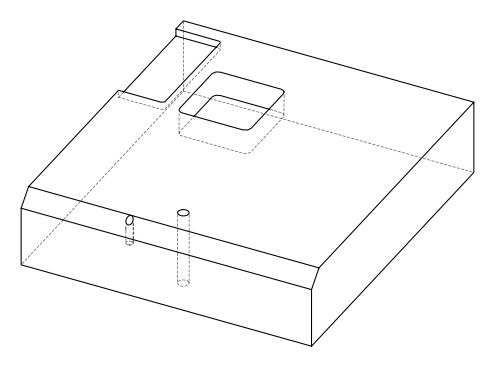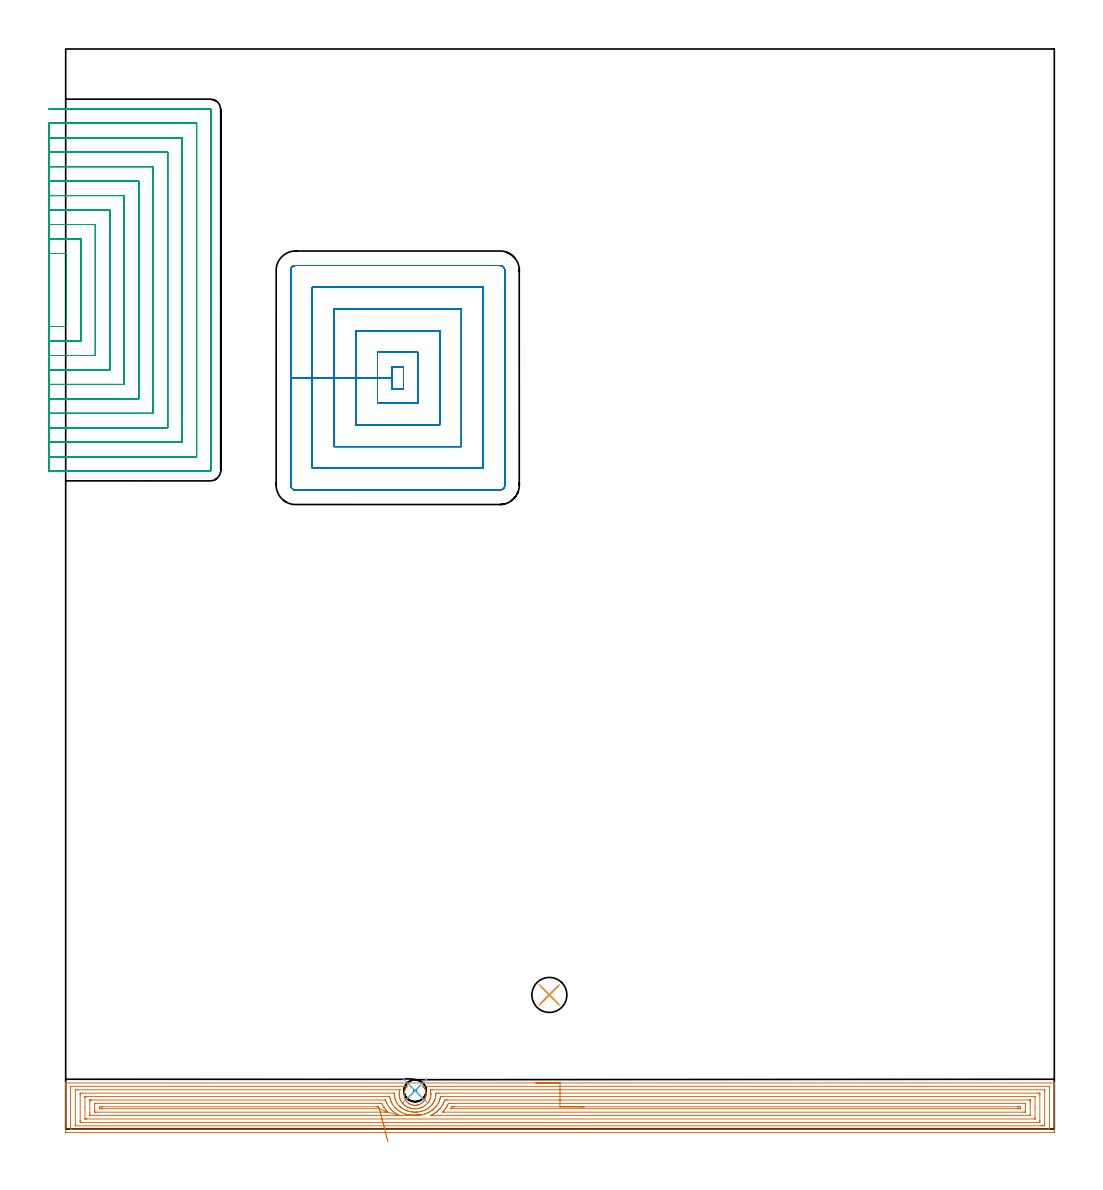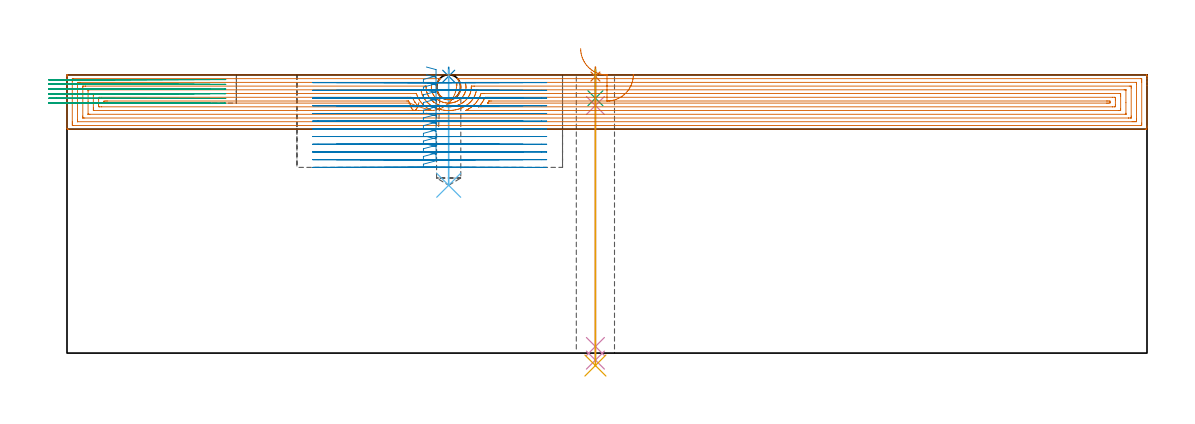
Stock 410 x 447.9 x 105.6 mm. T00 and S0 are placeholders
(PLAN: 9 operations, 7 tool changes, 101.1 min)
(1 SPOT_DRILL | STEP1HOLE | NXT0321_9005460120000 | 0.03 min | 2 mm3)
(2 SPOT_DRILL_1 | STEP1POCKET | NXT0321_9005460120000 | 0.03 min | 2 mm3)
(3 DRILL_BLIND_HOLE_INTO_CENTER | STEP1HOLE | NXT0301_030 | 0.05 min | 216 mm3)
(4 GUN_DRILL_THROUGH_HOLE | STEP1HOLE | UGT0307_001 | 0.5 min | 1878 mm3)
(5 SPADE_DRILL_TO_ENLARGE_THROUGH_HOLE | STEP1HOLE | UGT0306_005 | 0.45 min | 15291 mm3)
(6 DRILL_BLIND_HOLE_INTO_CENTER_1 | STEP1POCKET | UGT0301_207 | 0.18 min | 2642 mm3)
(7 AREA_MILL | FG_CHAMFER_SURFACE | UGT0205_001 | 26.47 min | 86685 mm3)
(8 MILL_RECTANGULAR_POCKET | POCKET_RECTANGULAR_STRAIGHT | NXT0201_011 | Follow Part, ap 3, ae 75% | 29.14 min | 370009 mm3)
(9 MILL_SLOT | SLOT_PARTIAL_RECTANGULAR | UGT0201_126 | Follow Part, ap 2, ae 75% | 44.28 min | 108827 mm3)
(TOOL NXT0321_9005460120000 | NC Spot Drill, 142deg, 12mm, Carbide, Uncoated | D12 PA142 FL30 Z2)
(TOOL NXT0301_030 | Carbide Drill 5.9mm [860.1-0590-018A1-MM 2214] | D5.9 PA140 FL28 Z2)
(TOOL UGT0307_001 | Gun Drill 5 mm | D5 PA130 FL24 Z1)
(TOOL UGT0306_005 | Spade Drill 14.5mm | D14.5 PA132 FL10 Z2)
(TOOL UGT0301_207 | Twist Drill 9.2 mm | D9.2 PA118 FL80 Z2)
(TOOL UGT0205_001 | Chamfer Mill 20 x 3 x 45 deg. | D20 FL50 Z2)
(TOOL NXT0201_011 | ENDMILL 12mm [2P460-1200-NA 1630] | D12 FL38 Z6)
(TOOL UGT0201_126 | Carbide End Mill 8.0 | D8 FL15 Z4)
(OP 1 SPOT_DRILL)
G17 G21 G94 G90
T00 M6
G54
G17 G0 G90 X200.6 Y55.6 S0 M3
G43 Z115.6 H0
G94 G81 G98 Z104.976 F250. R108.6
G80
M5
M2
(OP 2 SPOT_DRILL_1)
G17 G21 G94 G90
T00 M6
G54
G17 G0 G90 X144.9 Y15.9 S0 M3
G43 Z115.6 H0
G94 G81 G98 Z105.104 F250. R108.5
G80
M5
M2
(OP 3 DRILL_BLIND_HOLE_INTO_CENTER)
G17 G21 G94 G90
T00 M6
G54
G17 G0 G90 X200.6 Y55.6 S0 M3
G43 Z115.6 H1
G94 G81 G98 Z96.75 F250. R107.6
G80
M5
M2
(OP 4 GUN_DRILL_THROUGH_HOLE)
G17 G21 G94 G90
T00 M6
G54
G17 G0 G90 X200.6 Y55.6 M8
G43 Z115.6 H0
Z105.272
S716 M3
G94 G1 Z93.994 F125. M26
G4 X.084
Z2.5 F250.
G4 X.084
Z-2.666 F125.
G4 X.084
M5
M9
G0 Z105.272
Z115.6
M2
(OP 5 SPADE_DRILL_TO_ENLARGE_THROUGH_HOLE)
G17 G21 G94 G90
T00 M6
G54
G17 G0 G90 X200.6 Y55.6 S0 M3
G43 Z115.6 H0
G94 G73 G98 Z-4.728 F250. Q13.791 R107.6
G80
M5
M2
(OP 6 DRILL_BLIND_HOLE_INTO_CENTER_1)
G17 G21 G94 G90
T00 M6
G54
G17 G0 G90 X144.9 Y15.9 S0 M3
G43 Z115.6 H0
G94 G81 G98 Z63.7 F250. R107.5
G80
M5
M2
(OP 7 AREA_MILL)
G17 G21 G94 G90
T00 M6
G54
G17 G0 G90 X194.999 Y19.097 S1061 M3
G43 Z115.6 H0
Z115.597
G94 G1 X195.037 Z114.726 F250.
X195.151 Z113.861
X195.34 Z113.009
X195.602 Z112.177
X195.936 Z111.371
X196.339 Z110.597
X196.808 Z109.861
X197.339 Z109.169
X197.928 Z108.526
X198.571 Z107.937
X199.264 Z107.406
X199.999 Z106.937
X200.773 Z106.534
X201.579 Z106.2
X202.411 Z105.938
X203.263 Z105.749
X204.128 Z105.635
X204.999 Z105.597
X409.815 Y19.1 Z105.6
X409.99 Y19.097 Z105.588
X409.993 Y19.063 Z105.554
X410. Y18.655 Z105.155
Y18.411 Z104.911
Y17.676 Z104.171
Y16.42 Z102.917
Y15.013 Z101.509
Y-0.336 Z86.162
X409.996 Y-0.963 Z85.535
X409.992 Y-1.492 Z85.006
X409.903 Y-1.495 Z85.003
X409.367 Y-1.5 Z85.
X0.633
X0.276 Y-1.496 Z85.002
X0.01 Y-1.492 Z85.006
X0. Y-1.223 Z85.275
Y15.273 Z101.768
Y17.676 Z104.171
Y18.411 Z104.911
Y18.655 Z105.155
Y19.065 Z105.556
X0.01 Y19.085 Z105.576
X0.091 Y19.092 Z105.587
X0.136 Y19.096 Z105.593
X0.183 Y19.094 Z105.594
X204.999 Y19.097 Z105.597
Y17.683 Z104.183
X407.579 Y17.685 Z104.185
X407.99 Y17.676 Z104.176
X407.998 Y17.259 Z103.759
X408. Y16.788 Z103.288
Y16.37 Z102.87
Y0.812 Z87.312
X407.998 Y0.396 Z86.896
X407.99 Y-0.076 Z86.424
X407.589 Y-0.086 Z86.414
X407.579
X2.421
X2.01 Y-0.076 Z86.424
X2.002 Y0.341 Z86.841
X2. Y0.812 Z87.312
Y1.23 Z87.73
Y16.788 Z103.288
X2.002 Y17.204 Z103.704
X2.01 Y17.676 Z104.176
X2.417 Y17.68 Z104.18
X141.076 Y17.682 Z104.182
X141.681 Y17.676 Z104.176
X141.682
X141.674 Y17.666 Z104.166
X141.399 Y17.368 Z103.868
X141.081 Y16.958 Z103.458
X140.811 Y16.485 Z102.985
X140.618 Y16.048 Z102.548
X140.47 Y15.601 Z102.101
X140.376 Y15.161 Z101.661
X140.322 Y14.718 Z101.218
X140.314 Y14.276 Z100.776
X140.346 Y13.834 Z100.334
X140.425 Y13.39 Z99.89
X140.545 Y12.951 Z99.451
X140.723 Y12.503 Z99.003
X140.944 Y12.067 Z98.567
X141.081 Y11.839 Z98.339
X141.34 Y11.504 Z98.004
X141.619 Y11.184 Z97.684
X141.792 Y11.016 Z97.516
X141.975 Y10.857 Z97.357
X142.386 Y10.561 Z97.061
X142.818 Y10.3 Z96.8
X142.869 Y10.273 Z96.773
X143.005 Y10.213 Z96.713
X143.087 Y10.177 Z96.677
X143.266 Y10.11 Z96.608
X143.31 Y10.093 Z96.591
X143.763 Y9.955 Z96.452
X144.208 Y9.863 Z96.362
X144.227 Y9.861 Z96.36
X144.629 Y9.822 Z96.313
X144.657 Y9.819 Z96.311
X144.704 Y9.818 Z96.312
X144.857 Y9.819 Z96.305
X144.887
X144.925
X145.016 Y9.816 Z96.312
X145.104 Y9.815 Z96.313
X145.523 Y9.856 Z96.35
X145.551 Y9.858 Z96.353
X145.838 Y9.915 Z96.41
X145.904 Y9.929 Z96.422
X146.001 Y9.946 Z96.443
X146.445 Y10.077 Z96.574
X146.716 Y10.18 Z96.68
X146.784 Y10.211 Z96.711
X146.977 Y10.3 Z96.8
X147.339 Y10.506 Z97.006
X147.563 Y10.657 Z97.157
X147.778 Y10.824 Z97.324
X148.184 Y11.184 Z97.684
X148.233 Y11.233 Z97.733
X148.564 Y11.638 Z98.138
X148.855 Y12.067 Z98.567
X148.999 Y12.325 Z98.825
X149.127 Y12.59 Z99.09
X149.255 Y12.951 Z99.451
X149.375 Y13.39 Z99.89
X149.454 Y13.834 Z100.334
X149.486 Y14.276 Z100.776
X149.479 Y14.718 Z101.218
X149.424 Y15.161 Z101.661
X149.331 Y15.601 Z102.101
X149.239 Y15.908 Z102.408
X149.127 Y16.211 Z102.711
X148.99 Y16.485 Z102.985
X148.723 Y16.939 Z103.439
X148.404 Y17.368 Z103.868
X148.233 Y17.564 Z104.064
X148.206 Y17.588 Z104.088
X148.113 Y17.676 Z104.176
X148.114 Y17.677 Z104.177
X148.197 Y17.682 Z104.182
X204.999 Y17.683 Z104.183
Y16.269 Z102.769
X405.915 Y16.271 Z102.771
X405.96 Y16.27 Z102.77
X405.984 Y16.268 Z102.768
X405.99 Y16.266 Z102.766
X405.992 Y16.247 Z102.747
X405.997 Y16.109 Z102.609
X405.999 Y15.9 Z102.4
X406. Y15.692 Z102.192
Y2.379 Z88.879
X405.995 Y1.7 Z88.2
X405.991 Y1.5 Z88.
X405.968 Y1.335 Z87.835
X405.79 Y1.333 Z87.833
X405.268 Y1.33 Z87.83
X404.896 Y1.329 Z87.829
X404.375 Y1.328 Z87.828
X4.085 Y1.329 Z87.829
X4.04 Y1.33 Z87.83
X4.016 Y1.332 Z87.832
X4.01 Y1.334 Z87.834
X4.008 Y1.353 Z87.853
X4.003 Y1.491 Z87.991
X4. Y1.7 Z88.2
Y1.908 Z88.408
Y16.108 Z102.608
X4.003 Y16.178 Z102.678
X4.008 Y16.233 Z102.733
X4.012 Y16.26 Z102.76
X4.027 Y16.261 Z102.761
X4.21 Y16.263 Z102.763
X4.736 Y16.266 Z102.766
X5.104
X138.492 Y16.267 Z102.767
X138.59 Y16.265 Z102.765
X138.619 Y16.262 Z102.762
X138.624 Y16.261 Z102.761
X138.616 Y16.226 Z102.726
X138.587 Y16.118 Z102.618
X138.524 Y15.9 Z102.4
X138.492 Y15.777 Z102.277
X138.368 Y15.158 Z101.658
X138.353 Y15.028 Z101.528
X138.351 Y15.013 Z101.513
X138.329 Y14.593 Z101.093
X138.322 Y14.172 Z100.672
X138.324 Y14.125 Z100.625
X138.368 Y13.624 Z100.124
X138.439 Y13.238 Z99.738
X138.457 Y13.15 Z99.65
X138.589 Y12.691 Z99.191
X138.717 Y12.35 Z98.85
X138.799 Y12.143 Z98.643
X138.992 Y11.731 Z98.231
X139.145 Y11.463 Z97.963
X139.263 Y11.265 Z97.765
X139.563 Y10.868 Z97.368
X139.812 Y10.575 Z97.075
X139.975 Y10.391 Z96.891
X140.157 Y10.212 Z96.712
X140.438 Y9.963 Z96.463
X140.81 Y9.688 Z96.188
X141.051 Y9.517 Z96.017
X141.503 Y9.24 Z95.74
X141.946 Y9.022 Z95.522
X142.518 Y8.8 Z95.3
X142.84 Y8.699 Z95.199
X142.983 Y8.658 Z95.158
X143.734 Y8.496 Z94.996
X144.085 Y8.452 Z94.952
X144.629 Y8.408 Z94.908
X145.025 Y8.407 Z94.907
X145.274 Y8.412 Z94.912
X145.523 Y8.434 Z94.934
X145.861 Y8.465 Z94.965
X146.418 Y8.566 Z95.066
X146.614 Y8.606 Z95.106
X147.309 Y8.8 Z95.3
X147.312 Y8.801 Z95.301
X147.682 Y8.95 Z95.45
X147.94 Y9.064 Z95.564
X148.206 Y9.193 Z95.693
X148.523 Y9.374 Z95.874
X149.007 Y9.688 Z96.188
X149.101 Y9.756 Z96.256
X149.485 Y10.069 Z96.569
X149.995 Y10.565 Z97.065
X150.004 Y10.575 Z97.075
X150.388 Y11.073 Z97.573
X150.652 Y11.463 Z97.963
X150.741 Y11.61 Z98.11
X150.89 Y11.871 Z98.371
X151.04 Y12.201 Z98.701
X151.093 Y12.35 Z98.85
X151.26 Y12.87 Z99.37
X151.354 Y13.238 Z99.738
X151.418 Y13.601 Z100.101
X151.468 Y14.125 Z100.625
X151.476 Y14.431 Z100.931
X151.469 Y14.72 Z101.22
X151.44 Y15.013 Z101.513
X151.385 Y15.409 Z101.909
X151.276 Y15.9 Z102.4
X151.209 Y16.192 Z102.692
X151.202 Y16.261 Z102.761
X151.29 Y16.264 Z102.764
X151.415 Y16.266 Z102.766
X151.784 Y16.268 Z102.768
X152.308
X204.999 Y16.269 Z102.769
Y14.855 Z101.355
X403.264 Y14.857 Z101.357
X403.89 Y14.852 Z101.352
X403.958 Y14.85 Z101.35
X403.99 Y14.841 Z101.341
X403.992 Y14.79 Z101.29
X403.996 Y14.569 Z101.069
X404. Y14.127 Z100.627
Y3.476 Z89.976
X403.996 Y3.032 Z89.532
X403.992 Y2.81 Z89.31
X403.99 Y2.76 Z89.26
X403.948 Y2.75 Z89.25
X403.84 Y2.747 Z89.247
X403.107 Y2.743 Z89.243
X402.95
X6.736
X6.109 Y2.748 Z89.248
X6.041 Y2.75 Z89.25
X6.01 Y2.759 Z89.259
X6.008 Y2.81 Z89.31
X6.004 Y3.031 Z89.531
X6. Y3.474 Z89.974
Y14.124 Z100.624
X6.004 Y14.569 Z101.069
X6.008 Y14.79 Z101.29
X6.01 Y14.839 Z101.339
X6.058 Y14.845 Z101.345
X6.165 Y14.848 Z101.348
X6.893 Y14.851 Z101.351
X7.056 Y14.852 Z101.352
X135.846 Y14.853 Z101.353
X136.112 Y14.852 Z101.352
X136.245 Y14.849 Z101.349
X136.309 Y14.847 Z101.347
X136.325 Y14.84 Z101.34
X136.326 Y14.817 Z101.317
X136.325 Y14.378 Z100.878
X136.33 Y14.125 Z100.625
X136.397 Y13.419 Z99.919
X136.431 Y13.238 Z99.738
X136.579 Y12.559 Z99.059
X136.644 Y12.35 Z98.85
X136.674 Y12.256 Z98.756
X136.87 Y11.769 Z98.269
X137.015 Y11.463 Z97.963
X137.171 Y11.155 Z97.655
X137.474 Y10.621 Z97.121
X137.507 Y10.575 Z97.075
X137.6 Y10.45 Z96.95
X138.238 Y9.688 Z96.188
X138.368 Y9.548 Z96.048
X138.758 Y9.184 Z95.684
X138.971 Y9.002 Z95.502
X139.23 Y8.8 Z95.3
X139.263 Y8.775 Z95.275
X139.359 Y8.704 Z95.204
X140.157 Y8.197 Z94.697
X140.339 Y8.092 Z94.592
X140.7 Y7.912 Z94.412
X141.051 Y7.755 Z94.255
X141.319 Y7.647 Z94.147
X141.71 Y7.507 Z94.007
X141.946 Y7.434 Z93.934
X142.238 Y7.346 Z93.846
X142.606 Y7.257 Z93.757
X142.84 Y7.207 Z93.707
X143.243 Y7.125 Z93.625
X143.701 Y7.059 Z93.559
X143.734 Y7.055 Z93.555
X144.047 Y7.025 Z93.525
X144.629 Y6.99 Z93.49
X144.666 Y6.988 Z93.488
X145.095 Y6.993 Z93.493
X145.523 Y7.004 Z93.504
X145.544 Y7.005 Z93.505
X145.786 Y7.025 Z93.525
X146.35 Y7.092 Z93.592
X146.418 Y7.103 Z93.603
X147.102 Y7.233 Z93.733
X147.312 Y7.28 Z93.78
X147.805 Y7.423 Z93.923
X148.206 Y7.544 Z94.044
X148.475 Y7.646 Z94.146
X148.735 Y7.747 Z94.247
X149.118 Y7.912 Z94.412
X149.685 Y8.22 Z94.72
X149.995 Y8.41 Z94.91
X150.232 Y8.565 Z95.065
X150.569 Y8.8 Z95.3
X150.747 Y8.942 Z95.442
X150.89 Y9.061 Z95.561
X151.218 Y9.361 Z95.861
X151.557 Y9.688 Z96.188
X151.669 Y9.802 Z96.302
X151.784 Y9.933 Z96.433
X152.065 Y10.296 Z96.796
X152.268 Y10.575 Z97.075
X152.433 Y10.818 Z97.318
X152.678 Y11.219 Z97.719
X152.763 Y11.378 Z97.878
X152.804 Y11.463 Z97.963
X152.945 Y11.771 Z98.271
X153.031 Y12. Z98.5
X153.144 Y12.35 Z98.85
X153.243 Y12.677 Z99.177
X153.369 Y13.238 Z99.738
X153.4 Y13.409 Z99.909
X153.471 Y14.125 Z100.625
X153.478 Y14.219 Z100.719
X153.481 Y14.306 Z100.806
X153.491 Y14.847 Z101.347
X153.573 Y14.849 Z101.349
X153.735 Y14.852 Z101.352
X154.467 Y14.854 Z101.354
X154.627
X204.999 Y14.855 Z101.355
Y13.44 Z99.94
X401.318 Y13.443 Z99.943
X401.525 Y13.442 Z99.942
X401.938 Y13.437 Z99.937
X401.986 Y13.436 Z99.936
X401.99 Y13.425 Z99.925
X401.995 Y13.394 Z99.894
X401.998 Y13.334 Z99.834
X402. Y8.567 Z95.067
Y4.573 Z91.073
X401.999 Y4.362 Z90.862
X401.997 Y4.193 Z90.693
X401.994 Y4.173 Z90.673
X401.992 Y4.167 Z90.667
X401.978 Y4.164 Z90.664
X401.87 Y4.16 Z90.66
X401.732 Y4.158 Z90.658
X8.682 Y4.157 Z90.657
X8.475 Y4.158 Z90.658
X8.062 Y4.163 Z90.663
X8.013 Y4.164 Z90.664
X8.01 Y4.175 Z90.675
X8.005 Y4.206 Z90.706
X8.001 Y4.266 Z90.766
X8. Y9.033 Z95.533
Y13.027 Z99.527
X8.001 Y13.238 Z99.738
X8.004 Y13.407 Z99.907
X8.008 Y13.426 Z99.926
X8.01 Y13.431 Z99.931
X8.038 Y13.433 Z99.933
X8.145 Y13.436 Z99.936
X8.279 Y13.437 Z99.937
X8.481 Y13.438 Z99.938
X134.099 Y13.439 Z99.939
X134.235 Y13.438 Z99.938
X134.342 Y13.434 Z99.934
X134.37 Y13.432 Z99.932
X134.374 Y13.425 Z99.925
X134.382 Y13.399 Z99.899
X134.415 Y13.238 Z99.738
X134.549 Y12.59 Z99.09
X134.61 Y12.35 Z98.85
X134.791 Y11.767 Z98.267
X134.911 Y11.463 Z97.963
X134.995 Y11.26 Z97.76
X135.345 Y10.575 Z97.075
X135.685 Y10. Z96.5
X135.924 Y9.688 Z96.188
X136.579 Y8.893 Z95.393
X136.67 Y8.8 Z95.3
X137.081 Y8.407 Z94.907
X137.474 Y8.064 Z94.564
X137.675 Y7.912 Z94.412
X138.079 Y7.624 Z94.124
X138.368 Y7.437 Z93.937
X139.024 Y7.025 Z93.525
X139.263 Y6.897 Z93.397
X139.527 Y6.762 Z93.262
X140.157 Y6.489 Z92.989
X141.016 Y6.172 Z92.672
X141.051 Y6.161 Z92.661
X141.13 Y6.137 Z92.637
X141.946 Y5.926 Z92.426
X142.222 Y5.863 Z92.363
X142.84 Y5.74 Z92.24
X143.303 Y5.678 Z92.178
X143.734 Y5.634 Z92.134
X144.28 Y5.596 Z92.096
X144.629 Y5.579 Z92.079
X145.19 Y5.581 Z92.081
X145.523 Y5.593 Z92.093
X146.036 Y5.629 Z92.129
X146.418 Y5.67 Z92.17
X146.836 Y5.722 Z92.222
X147.312 Y5.809 Z92.309
X147.59 Y5.862 Z92.362
X147.868 Y5.922 Z92.422
X148.206 Y6.008 Z92.508
X148.309 Y6.035 Z92.535
X148.663 Y6.137 Z92.637
X148.995 Y6.242 Z92.742
X149.101 Y6.279 Z92.779
X149.643 Y6.487 Z92.987
X149.995 Y6.638 Z93.138
X150.262 Y6.76 Z93.26
X150.78 Y7.025 Z93.525
X150.851 Y7.063 Z93.563
X150.89 Y7.085 Z93.585
X151.402 Y7.404 Z93.904
X151.784 Y7.658 Z94.158
X151.933 Y7.765 Z94.265
X152.127 Y7.912 Z94.412
X152.428 Y8.161 Z94.661
X152.678 Y8.38 Z94.88
X152.896 Y8.584 Z95.084
X153.117 Y8.8 Z95.3
X153.343 Y9.028 Z95.528
X153.573 Y9.297 Z95.797
X153.745 Y9.517 Z96.017
X153.872 Y9.688 Z96.188
X154.119 Y10.033 Z96.533
X154.467 Y10.574 Z97.074
X154.652 Y10.925 Z97.425
X154.767 Y11.165 Z97.665
X154.898 Y11.463 Z97.963
X155.019 Y11.803 Z98.303
X155.19 Y12.35 Z98.85
X155.228 Y12.483 Z98.983
X155.362 Y13.05 Z99.55
X155.39 Y13.21 Z99.71
X155.394 Y13.238 Z99.738
X155.407 Y13.343 Z99.843
X155.415 Y13.395 Z99.895
X155.421 Y13.419 Z99.919
X155.424 Y13.428 Z99.928
X155.444 Y13.433 Z99.933
X155.849 Y13.438 Z99.938
X156.053 Y13.439 Z99.939
X204.999 Y13.44 Z99.94
Y12.026 Z98.526
X399.854 Y12.028 Z98.528
X399.936 Y12.027 Z98.527
X399.976 Y12.024 Z98.524
X399.989 Y12.022 Z98.522
X399.991 Y12.013 Z98.513
X399.998 Y11.885 Z98.385
X400. Y11.463 Z97.963
Y10.996 Z97.496
X399.999 Y6.137 Z92.637
X399.997 Y5.674 Z92.174
X399.99 Y5.604 Z92.104
X399.984 Y5.578 Z92.078
X399.956 Y5.576 Z92.076
X399.814 Y5.574 Z92.074
X399.529 Y5.572 Z92.072
X399.205 Y5.571 Z92.071
X151.784
X151.458 Y5.573 Z92.073
X151.419 Y5.575 Z92.075
X151.397 Y5.578 Z92.078
X151.413 Y5.591 Z92.091
X151.43 Y5.602 Z92.102
X151.678 Y5.735 Z92.235
X151.784 Y5.792 Z92.292
X152.007 Y5.916 Z92.416
X152.396 Y6.137 Z92.637
X152.572 Y6.243 Z92.743
X152.678 Y6.311 Z92.811
X153.107 Y6.599 Z93.099
X153.573 Y6.928 Z93.428
X153.628 Y6.97 Z93.47
X153.694 Y7.025 Z93.525
X154.107 Y7.383 Z93.883
X154.467 Y7.705 Z94.205
X154.574 Y7.806 Z94.306
X154.682 Y7.912 Z94.412
X155.017 Y8.254 Z94.754
X155.362 Y8.658 Z95.158
X155.425 Y8.737 Z95.237
X155.472 Y8.8 Z95.3
X155.801 Y9.251 Z95.751
X156.095 Y9.688 Z96.188
X156.158 Y9.784 Z96.284
X156.256 Y9.941 Z96.441
X156.482 Y10.351 Z96.851
X156.596 Y10.575 Z97.075
X156.769 Y10.954 Z97.454
X156.962 Y11.463 Z97.963
X157.011 Y11.601 Z98.101
X157.15 Y12.018 Z98.518
X157.481 Y12.022 Z98.522
X158.045 Y12.025 Z98.525
X158.372
X204.999 Y12.026 Z98.526
Y10.612 Z97.112
X396.846 Y10.614 Z97.114
X397.704 Y10.611 Z97.111
X397.74 Y10.608 Z97.108
X397.99 Y10.575 Z97.075
X397.996 Y10.321 Z96.821
X397.999 Y9.688 Z96.188
X398. Y9.43 Z95.93
X397.998 Y7.656 Z94.156
X397.99 Y7.025 Z93.525
X397.774 Y6.991 Z93.491
X397.74 Y6.989 Z93.489
X396.886 Y6.985 Z93.485
X396.846
X157.19
X156.294 Y6.987 Z93.487
X156.256 Y6.989 Z93.489
X156.233 Y6.992 Z93.492
X156.249 Y7.025 Z93.525
X156.252 Y7.029 Z93.529
X156.256 Y7.033 Z93.533
X156.691 Y7.481 Z93.981
X157.062 Y7.912 Z94.412
X157.102 Y7.961 Z94.461
X157.15 Y8.021 Z94.521
X157.481 Y8.472 Z94.972
X157.712 Y8.8 Z95.3
X157.846 Y8.997 Z95.497
X158.045 Y9.305 Z95.805
X158.186 Y9.547 Z96.047
X158.263 Y9.688 Z96.188
X158.494 Y10.129 Z96.629
X158.716 Y10.575 Z97.075
X158.909 Y10.605 Z97.105
X158.939 Y10.607 Z97.107
X159.797 Y10.611 Z97.111
X204.999 Y10.612 Z97.112
X205. Y9.198 Z95.698
X394.654 Y9.2 Z95.7
X395.057 Y9.199 Z95.699
X395.552 Y9.197 Z95.697
X395.952 Y9.193 Z95.693
X395.992 Y8.8 Z95.3
X395.994 Y8.758 Z95.258
X395.952 Y8.407 Z94.907
X395.458 Y8.402 Z94.902
X395.057 Y8.4 Z94.9
X394.566
X160.001
X159.833 Y8.401 Z94.901
X159.759 Y8.403 Z94.903
X159.692 Y8.406 Z94.906
X159.73 Y8.485 Z94.985
X159.767 Y8.552 Z95.052
X160.101 Y9.111 Z95.611
X160.137 Y9.168 Z95.668
X160.153 Y9.19 Z95.69
X160.195 Y9.192 Z95.692
X160.33 Y9.195 Z95.695
X160.728 Y9.197 Z95.697
X161.222
X205. Y9.198 Z95.698
X205.871 Z95.736
X206.736 Z95.85
X207.588 Z96.038
X208.42 Z96.301
X209.226 Z96.635
X209.999 Z97.038
X210.735 Z97.506
X211.427 Z98.037
X212.071 Z98.627
X212.66 Z99.27
X213.191 Z99.962
X213.66 Z100.698
X214.063 Z101.472
X214.396 Z102.278
X214.659 Z103.11
X214.847 Z103.961
X214.961 Z104.826
X214.999 Z105.698
G0 Z115.6
X147.935 Y5.996
Z102.506
G1 Z101.633
X147.859 Y5.993 Z100.764
X147.708 Y5.986 Z99.905
X147.483 Y5.976 Z99.062
X147.185 Y5.963 Z98.243
X146.817 Y5.947 Z97.452
X146.381 Y5.928 Z96.696
X145.881 Y5.906 Z95.982
X145.321 Y5.881 Z95.313
X144.705 Y5.854 Z94.696
X144.037 Y5.825 Z94.135
X143.324 Y5.794 Z93.635
X142.569 Y5.761 Z93.198
X141.779 Y5.726 Z92.83
X140.96 Y5.69 Z92.531
X140.118 Y5.653 Z92.305
X139.26 Y5.615 Z92.154
X138.392 Y5.577 Z92.077
X138.368 Y5.576 Z92.076
X138.043 Y5.572 Z92.072
X133.505 Y5.571 Z92.071
X10.147
X10.064 Y5.573 Z92.073
X10.024 Y5.576 Z92.076
X10.011 Y5.578 Z92.078
X10.009 Y5.587 Z92.087
X10.002 Y5.715 Z92.215
X10. Y6.137 Z92.637
Y6.605 Z93.105
X10.001 Y11.463 Z97.963
X10.004 Y11.926 Z98.426
X10.01 Y11.995 Z98.495
X10.019 Y12.017 Z98.517
X10.048 Y12.018 Z98.518
X10.188 Y12.021 Z98.521
X10.471 Y12.023 Z98.523
X10.8
X132.391 Y12.025 Z98.525
X132.532 Y12.023 Z98.523
X132.603 Y12.021 Z98.521
X132.634 Y12.019 Z98.519
X132.653 Y12.004 Z98.504
X132.846 Y11.463 Z97.963
X133.002 Y11.038 Z97.538
X133.222 Y10.575 Z97.075
X133.428 Y10.152 Z96.652
X133.703 Y9.688 Z96.188
X133.896 Y9.367 Z95.867
X134.342 Y8.8 Z95.3
X134.791 Y8.259 Z94.759
X135.112 Y7.912 Z94.412
X135.685 Y7.379 Z93.879
X136.11 Y7.025 Z93.525
X136.579 Y6.685 Z93.185
X137.413 Y6.137 Z92.637
X137.474 Y6.098 Z92.598
X137.581 Y6.031 Z92.531
X137.832 Y5.89 Z92.39
X138.219 Y5.679 Z92.179
X138.368 Y5.597 Z92.097
X138.392 Y5.577 Z92.077
X133.53 Y7.025 Z93.525
X133.039 Y6.988 Z93.488
X133.002 Y6.987 Z93.487
X132.147 Y6.985 Z93.485
X13.154
X12.296 Y6.989 Z93.489
X12.26 Y6.992 Z93.492
X12.01 Y7.025 Z93.525
X12.004 Y7.279 Z93.779
X12.001 Y7.912 Z94.412
X12. Y8.17 Z94.67
X12.002 Y9.944 Z96.444
X12.01 Y10.575 Z97.075
X12.23 Y10.604 Z97.104
X12.26 Y10.606 Z97.106
X13.12 Y10.609 Z97.109
X129.388 Y10.611 Z97.111
X130.284 Y10.61 Z97.11
X130.319 Y10.609 Z97.109
X131.096 Y10.575 Z97.075
X131.213 Y10.347 Z96.847
X131.546 Y9.688 Z96.188
X131.977 Y8.93 Z95.43
X132.059 Y8.8 Z95.3
X132.107 Y8.726 Z95.226
X132.76 Y7.912 Z94.412
X133.002 Y7.618 Z94.118
X133.53 Y7.025 Z93.525
X130.108 Y8.406 Z94.906
X130.102 Y8.404 Z94.904
X130.07 Y8.401 Z94.901
X129.962 Y8.4 Z94.9
X129.828
X15.346
X14.943
X14.449 Y8.403 Z94.903
X14.048 Y8.407 Z94.907
X14.008 Y8.8 Z95.3
X14.006 Y8.842 Z95.342
X14.048 Y9.188 Z95.688
X14.547 Y9.192 Z95.692
X14.943 Y9.194 Z95.694
X15.439 Y9.195 Z95.695
X129.025 Y9.196 Z95.696
X129.424 Y9.193 Z95.693
X129.557 Y9.19 Z95.69
X129.655 Y9.186 Z95.686
X129.713 Y9.091 Z95.591
X129.886 Y8.8 Z95.3
X130.074 Y8.475 Z94.975
X130.105 Y8.415 Z94.915
X130.108 Y8.406 Z94.906
X130.27 Y7.774 Z94.326
X130.444 Y7.095 Z93.807
X130.628 Y6.375 Z93.35
X130.822 Y5.619 Z92.959
X131.024 Y4.834 Z92.638
X131.231 Y4.024 Z92.389
X131.444 Y3.196 Z92.214
X131.659 Y2.357 Z92.114
X131.876 Y1.512 Z92.09
X132.092 Y0.668 Z92.141
X132.306 Y-0.168 Z92.269
X132.517 Y-0.99 Z92.471
X132.723 Y-1.791 Z92.747
X132.922 Y-2.567 Z93.094
X133.112 Y-3.31 Z93.509
X133.293 Y-4.016 Z93.989
X133.463 Y-4.678 Z94.531
X133.62 Y-5.292 Z95.131
G0 Z115.6
M5
M2
(OP 8 MILL_RECTANGULAR_POCKET)
G17 G21 G94 G90
T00 M6
G54
G17 G0 G90 X136.438 Y307. S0 M3
G43 Z115.6 H1
Z108.6
G94 G1 X140.1 Z107.619 F250.
Y316.1 Z105.18
X135.3 Z103.894
Y311.55 Z102.675
Y307. F500.
X140.1
Y316.1
X135.3
Y311.55
X129.3
Y301.
X146.1
Y322.1
X129.3
Y311.55
X120.3
Y292.
X155.1
Y331.1
X120.3
Y311.55
X111.3
Y283.
X164.1
Y340.1
X111.3
Y311.55
X102.3
Y274.
X173.1
Y349.1
X102.3
Y311.55
X93.3
Y267.
G3 X95.3 Y265. R2.
G1 X180.1
G3 X182.1 Y267. R2.
G1 Y356.1
G3 X180.1 Y358.1 R2.
G1 X95.3
G3 X93.3 Y356.1 R2.
G1 Y311.55
Y310.55
G0 X136.438 Y307. Z105.675
G1 X140.1 Z104.694 F250.
Y316.1 Z102.255
X135.3 Z100.969
Y311.55 Z99.75
Y307. F500.
X140.1
Y316.1
X135.3
Y311.55
X129.3
Y301.
X146.1
Y322.1
X129.3
Y311.55
X120.3
Y292.
X155.1
Y331.1
X120.3
Y311.55
X111.3
Y283.
X164.1
Y340.1
X111.3
Y311.55
X102.3
Y274.
X173.1
Y349.1
X102.3
Y311.55
X93.3
Y267.
G3 X95.3 Y265. R2.
G1 X180.1
G3 X182.1 Y267. R2.
G1 Y356.1
G3 X180.1 Y358.1 R2.
G1 X95.3
G3 X93.3 Y356.1 R2.
G1 Y311.55
Y310.55
G0 X136.438 Y307. Z102.75
G1 X140.1 Z101.769 F250.
Y316.1 Z99.33
X135.3 Z98.044
Y311.55 Z96.825
Y307. F500.
X140.1
Y316.1
X135.3
Y311.55
X129.3
Y301.
X146.1
Y322.1
X129.3
Y311.55
X120.3
Y292.
X155.1
Y331.1
X120.3
Y311.55
X111.3
Y283.
X164.1
Y340.1
X111.3
Y311.55
X102.3
Y274.
X173.1
Y349.1
X102.3
Y311.55
X93.3
Y267.
G3 X95.3 Y265. R2.
G1 X180.1
G3 X182.1 Y267. R2.
G1 Y356.1
G3 X180.1 Y358.1 R2.
G1 X95.3
G3 X93.3 Y356.1 R2.
G1 Y311.55
Y310.55
G0 X136.438 Y307. Z99.825
G1 X140.1 Z98.844 F250.
Y316.1 Z96.405
X135.3 Z95.119
Y311.55 Z93.9
Y307. F500.
X140.1
Y316.1
X135.3
Y311.55
X129.3
Y301.
X146.1
Y322.1
X129.3
Y311.55
X120.3
Y292.
X155.1
Y331.1
X120.3
Y311.55
X111.3
Y283.
X164.1
Y340.1
X111.3
Y311.55
X102.3
Y274.
X173.1
Y349.1
X102.3
Y311.55
X93.3
Y267.
G3 X95.3 Y265. R2.
G1 X180.1
G3 X182.1 Y267. R2.
G1 Y356.1
G3 X180.1 Y358.1 R2.
G1 X95.3
G3 X93.3 Y356.1 R2.
G1 Y311.55
Y310.55
G0 X136.438 Y307. Z96.9
G1 X140.1 Z95.919 F250.
Y316.1 Z93.48
X135.3 Z92.194
Y311.55 Z90.975
Y307. F500.
X140.1
Y316.1
X135.3
Y311.55
X129.3
Y301.
X146.1
Y322.1
X129.3
Y311.55
X120.3
Y292.
X155.1
Y331.1
X120.3
Y311.55
X111.3
Y283.
X164.1
Y340.1
X111.3
Y311.55
X102.3
Y274.
X173.1
Y349.1
X102.3
Y311.55
X93.3
Y267.
G3 X95.3 Y265. R2.
G1 X180.1
G3 X182.1 Y267. R2.
G1 Y356.1
G3 X180.1 Y358.1 R2.
G1 X95.3
G3 X93.3 Y356.1 R2.
G1 Y311.55
Y310.55
G0 X136.438 Y307. Z93.975
G1 X140.1 Z92.994 F250.
Y316.1 Z90.555
X135.3 Z89.269
Y311.55 Z88.05
Y307. F500.
X140.1
Y316.1
X135.3
Y311.55
X129.3
Y301.
X146.1
Y322.1
X129.3
Y311.55
X120.3
Y292.
X155.1
Y331.1
X120.3
Y311.55
X111.3
Y283.
X164.1
Y340.1
X111.3
Y311.55
X102.3
Y274.
X173.1
Y349.1
X102.3
Y311.55
X93.3
Y267.
G3 X95.3 Y265. R2.
G1 X180.1
G3 X182.1 Y267. R2.
G1 Y356.1
G3 X180.1 Y358.1 R2.
G1 X95.3
G3 X93.3 Y356.1 R2.
G1 Y311.55
Y310.55
G0 X136.438 Y307. Z91.05
G1 X140.1 Z90.069 F250.
Y316.1 Z87.63
X135.3 Z86.344
Y311.55 Z85.125
Y307. F500.
X140.1
Y316.1
X135.3
Y311.55
X129.3
Y301.
X146.1
Y322.1
X129.3
Y311.55
X120.3
Y292.
X155.1
Y331.1
X120.3
Y311.55
X111.3
Y283.
X164.1
Y340.1
X111.3
Y311.55
X102.3
Y274.
X173.1
Y349.1
X102.3
Y311.55
X93.3
Y267.
G3 X95.3 Y265. R2.
G1 X180.1
G3 X182.1 Y267. R2.
G1 Y356.1
G3 X180.1 Y358.1 R2.
G1 X95.3
G3 X93.3 Y356.1 R2.
G1 Y311.55
Y310.55
G0 X136.438 Y307. Z88.125
G1 X140.1 Z87.144 F250.
Y316.1 Z84.705
X135.3 Z83.419
Y311.55 Z82.2
Y307. F500.
X140.1
Y316.1
X135.3
Y311.55
X129.3
Y301.
X146.1
Y322.1
X129.3
Y311.55
X120.3
Y292.
X155.1
Y331.1
X120.3
Y311.55
X111.3
Y283.
X164.1
Y340.1
X111.3
Y311.55
X102.3
Y274.
X173.1
Y349.1
X102.3
Y311.55
X93.3
Y267.
G3 X95.3 Y265. R2.
G1 X180.1
G3 X182.1 Y267. R2.
G1 Y356.1
G3 X180.1 Y358.1 R2.
G1 X95.3
G3 X93.3 Y356.1 R2.
G1 Y311.55
Y310.55
G0 X136.438 Y307. Z85.2
G1 X140.1 Z84.219 F250.
Y316.1 Z81.78
X135.3 Z80.494
Y311.55 Z79.275
Y307. F500.
X140.1
Y316.1
X135.3
Y311.55
X129.3
Y301.
X146.1
Y322.1
X129.3
Y311.55
X120.3
Y292.
X155.1
Y331.1
X120.3
Y311.55
X111.3
Y283.
X164.1
Y340.1
X111.3
Y311.55
X102.3
Y274.
X173.1
Y349.1
X102.3
Y311.55
X93.3
Y267.
G3 X95.3 Y265. R2.
G1 X180.1
G3 X182.1 Y267. R2.
G1 Y356.1
G3 X180.1 Y358.1 R2.
G1 X95.3
G3 X93.3 Y356.1 R2.
G1 Y311.55
Y310.55
G0 X136.438 Y307. Z82.275
G1 X140.1 Z81.294 F250.
Y316.1 Z78.855
X135.3 Z77.569
Y311.55 Z76.35
Y307. F500.
X140.1
Y316.1
X135.3
Y311.55
X129.3
Y301.
X146.1
Y322.1
X129.3
Y311.55
X120.3
Y292.
X155.1
Y331.1
X120.3
Y311.55
X111.3
Y283.
X164.1
Y340.1
X111.3
Y311.55
X102.3
Y274.
X173.1
Y349.1
X102.3
Y311.55
X93.3
Y267.
G3 X95.3 Y265. R2.
G1 X180.1
G3 X182.1 Y267. R2.
G1 Y356.1
G3 X180.1 Y358.1 R2.
G1 X95.3
G3 X93.3 Y356.1 R2.
G1 Y311.55
Y310.55
G0 X136.438 Y307. Z79.35
G1 X140.1 Z78.369 F250.
Y316.1 Z75.93
X135.3 Z74.644
Y311.55 Z73.425
Y307. F500.
X140.1
Y316.1
X135.3
Y311.55
X129.3
Y301.
X146.1
Y322.1
X129.3
Y311.55
X120.3
Y292.
X155.1
Y331.1
X120.3
Y311.55
X111.3
Y283.
X164.1
Y340.1
X111.3
Y311.55
X102.3
Y274.
X173.1
Y349.1
X102.3
Y311.55
X93.3
Y267.
G3 X95.3 Y265. R2.
G1 X180.1
G3 X182.1 Y267. R2.
G1 Y356.1
G3 X180.1 Y358.1 R2.
G1 X95.3
G3 X93.3 Y356.1 R2.
G1 Y311.55
Y310.55
G0 X136.438 Y307. Z76.425
G1 X140.1 Z75.444 F250.
Y316.1 Z73.005
X135.3 Z71.719
Y311.55 Z70.5
Y307. F500.
X140.1
Y316.1
X135.3
Y311.55
X129.3
Y301.
X146.1
Y322.1
X129.3
Y311.55
X120.3
Y292.
X155.1
Y331.1
X120.3
Y311.55
X111.3
Y283.
X164.1
Y340.1
X111.3
Y311.55
X102.3
Y274.
X173.1
Y349.1
X102.3
Y311.55
X93.3
Y267.
G3 X95.3 Y265. R2.
G1 X180.1
G3 X182.1 Y267. R2.
G1 Y356.1
G3 X180.1 Y358.1 R2.
G1 X95.3
G3 X93.3 Y356.1 R2.
G1 Y311.55
Y310.55
G0 Z115.6
M5
M2
(OP 9 MILL_SLOT)
G17 G21 G94 G90
T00 M6
G54
G17 G0 G90 X-7. Y332.8 S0 M3
G43 Z115.6 H0
Z103.817
G94 G1 X-4. F250.
X0.3 F500.
Y363.1
X-4.
X-7. F250.
Y326.8
X-4.
X6.3 F500.
Y369.1
X-4.
X-7. F250.
Y320.8
X-4.
X12.3 F500.
Y375.1
X-4.
X-7. F250.
Y314.8
X-4.
X18.3 F500.
Y381.1
X-4.
X-7. F250.
Y308.8
X-4.
X24.3 F500.
Y387.1
X-4.
X-7. F250.
Y302.8
X-4.
X30.3 F500.
Y393.1
X-4.
X-7. F250.
Y296.8
X-4.
X36.3 F500.
Y399.1
X-4.
X-7. F250.
Y290.8
X-4.
X42.3 F500.
Y405.1
X-4.
X-7. F250.
Y284.8
X-4.
X48.3 F500.
Y411.1
X-4.
X-7. F250.
Y278.8
X-4.
X54.3 F500.
Y417.1
X-4.
X-7. F250.
Y272.8
X-4.
X59.9 F500.
G3 X60.3 Y273.2 R0.4
G1 Y422.7
G3 X59.9 Y423.1 R0.4
G1 X-4.
X-7. F250.
G0 Y332.8 Z102.033
G1 X-4.
X0.3 F500.
Y363.1
X-4.
X-7. F250.
Y326.8
X-4.
X6.3 F500.
Y369.1
X-4.
X-7. F250.
Y320.8
X-4.
X12.3 F500.
Y375.1
X-4.
X-7. F250.
Y314.8
X-4.
X18.3 F500.
Y381.1
X-4.
X-7. F250.
Y308.8
X-4.
X24.3 F500.
Y387.1
X-4.
X-7. F250.
Y302.8
X-4.
X30.3 F500.
Y393.1
X-4.
X-7. F250.
Y296.8
X-4.
X36.3 F500.
Y399.1
X-4.
X-7. F250.
Y290.8
X-4.
X42.3 F500.
Y405.1
X-4.
X-7. F250.
Y284.8
X-4.
X48.3 F500.
Y411.1
X-4.
X-7. F250.
Y278.8
X-4.
X54.3 F500.
Y417.1
X-4.
X-7. F250.
Y272.8
X-4.
X59.9 F500.
G3 X60.3 Y273.2 R0.4
G1 Y422.7
G3 X59.9 Y423.1 R0.4
G1 X-4.
X-7. F250.
G0 Y332.8 Z100.25
G1 X-4.
X0.3 F500.
Y363.1
X-4.
X-7. F250.
Y326.8
X-4.
X6.3 F500.
Y369.1
X-4.
X-7. F250.
Y320.8
X-4.
X12.3 F500.
Y375.1
X-4.
X-7. F250.
Y314.8
X-4.
X18.3 F500.
Y381.1
X-4.
X-7. F250.
Y308.8
X-4.
X24.3 F500.
Y387.1
X-4.
X-7. F250.
Y302.8
X-4.
X30.3 F500.
Y393.1
X-4.
X-7. F250.
Y296.8
X-4.
X36.3 F500.
Y399.1
X-4.
X-7. F250.
Y290.8
X-4.
X42.3 F500.
Y405.1
X-4.
X-7. F250.
Y284.8
X-4.
X48.3 F500.
Y411.1
X-4.
X-7. F250.
Y278.8
X-4.
X54.3 F500.
Y417.1
X-4.
X-7. F250.
Y272.8
X-4.
X59.9 F500.
G3 X60.3 Y273.2 R0.4
G1 Y422.7
G3 X59.9 Y423.1 R0.4
G1 X-4.
X-7. F250.
G0 Y332.8 Z98.467
G1 X-4.
X0.3 F500.
Y363.1
X-4.
X-7. F250.
Y326.8
X-4.
X6.3 F500.
Y369.1
X-4.
X-7. F250.
Y320.8
X-4.
X12.3 F500.
Y375.1
X-4.
X-7. F250.
Y314.8
X-4.
X18.3 F500.
Y381.1
X-4.
X-7. F250.
Y308.8
X-4.
X24.3 F500.
Y387.1
X-4.
X-7. F250.
Y302.8
X-4.
X30.3 F500.
Y393.1
X-4.
X-7. F250.
Y296.8
X-4.
X36.3 F500.
Y399.1
X-4.
X-7. F250.
Y290.8
X-4.
X42.3 F500.
Y405.1
X-4.
X-7. F250.
Y284.8
X-4.
X48.3 F500.
Y411.1
X-4.
X-7. F250.
Y278.8
X-4.
X54.3 F500.
Y417.1
X-4.
X-7. F250.
Y272.8
X-4.
X59.9 F500.
G3 X60.3 Y273.2 R0.4
G1 Y422.7
G3 X59.9 Y423.1 R0.4
G1 X-4.
X-7. F250.
G0 Y332.8 Z96.683
G1 X-4.
X0.3 F500.
Y363.1
X-4.
X-7. F250.
Y326.8
X-4.
X6.3 F500.
Y369.1
X-4.
X-7. F250.
Y320.8
X-4.
X12.3 F500.
Y375.1
X-4.
X-7. F250.
Y314.8
X-4.
X18.3 F500.
Y381.1
X-4.
X-7. F250.
Y308.8
X-4.
X24.3 F500.
Y387.1
X-4.
X-7. F250.
Y302.8
X-4.
X30.3 F500.
Y393.1
X-4.
X-7. F250.
Y296.8
X-4.
X36.3 F500.
Y399.1
X-4.
X-7. F250.
Y290.8
X-4.
X42.3 F500.
Y405.1
X-4.
X-7. F250.
Y284.8
X-4.
X48.3 F500.
Y411.1
X-4.
X-7. F250.
Y278.8
X-4.
X54.3 F500.
Y417.1
X-4.
X-7. F250.
Y272.8
X-4.
X59.9 F500.
G3 X60.3 Y273.2 R0.4
G1 Y422.7
G3 X59.9 Y423.1 R0.4
G1 X-4.
X-7. F250.
G0 Y332.8 Z94.9
G1 X-4.
X0.3 F500.
Y363.1
X-4.
X-7. F250.
Y326.8
X-4.
X6.3 F500.
Y369.1
X-4.
X-7. F250.
Y320.8
X-4.
X12.3 F500.
Y375.1
X-4.
X-7. F250.
Y314.8
X-4.
X18.3 F500.
Y381.1
X-4.
X-7. F250.
Y308.8
X-4.
X24.3 F500.
Y387.1
X-4.
X-7. F250.
Y302.8
X-4.
X30.3 F500.
Y393.1
X-4.
X-7. F250.
Y296.8
X-4.
X36.3 F500.
Y399.1
X-4.
X-7. F250.
Y290.8
X-4.
X42.3 F500.
Y405.1
X-4.
X-7. F250.
Y284.8
X-4.
X48.3 F500.
Y411.1
X-4.
X-7. F250.
Y278.8
X-4.
X54.3 F500.
Y417.1
X-4.
X-7. F250.
Y272.8
X-4.
X59.9 F500.
G3 X60.3 Y273.2 R0.4
G1 Y422.7
G3 X59.9 Y423.1 R0.4
G1 X-4.
X-7. F250.
G0 Z115.6
M5
M2
